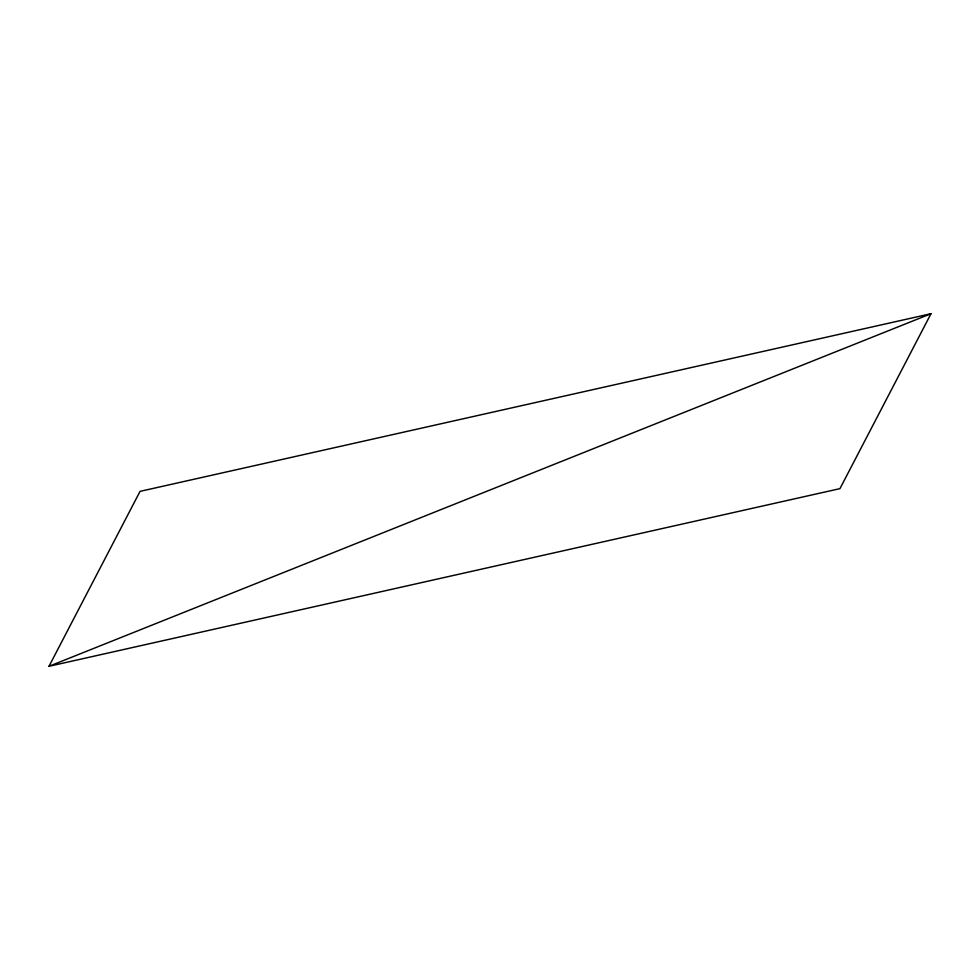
<?xml version="1.0" encoding="UTF-8"?>
<svg xmlns="http://www.w3.org/2000/svg" width="980" height="980" viewBox="0 0 980 980"><rect width="100%" height="100%" fill="white"/><g stroke="black" fill="none" stroke-linecap="round" stroke-linejoin="round"><path stroke-width="1.47" d="M49 666.29L140.054 491.36L931 313.71L839.946 488.64L49 666.29L931 313.71"/></g></svg>
